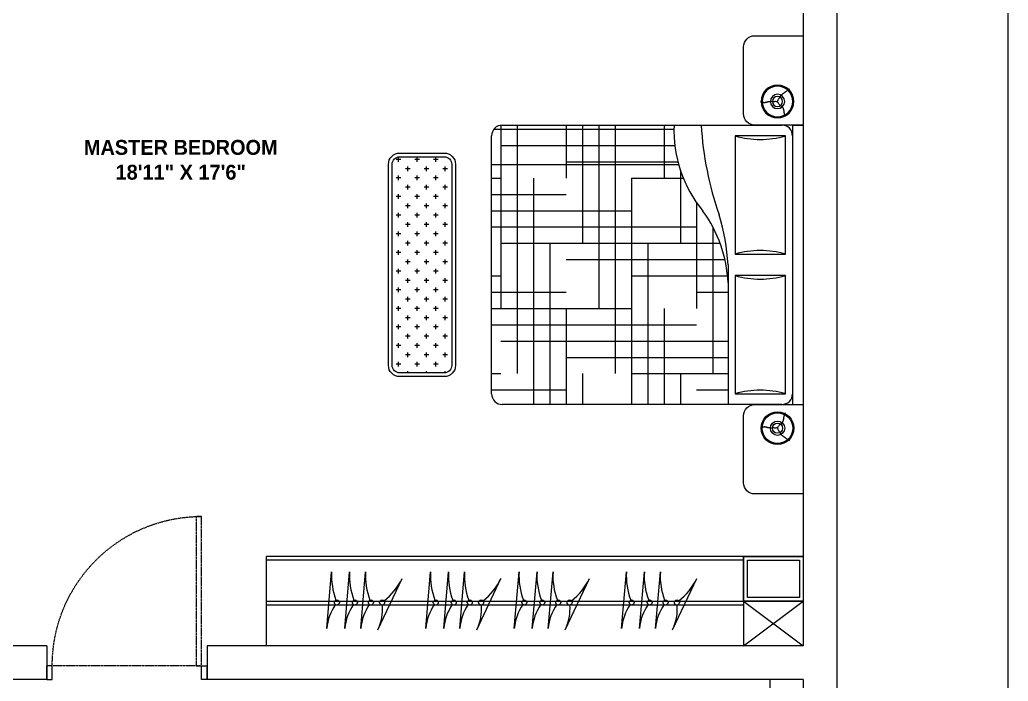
# Model space of a CAD drawing. Header units: inches. Extents: x 9636 to 21597, y -10243 to 557.
# Drawn here: x 14045.9 to 14311.1, y -8587 to -8409.4 of the extents above; entities that cross this region are included whole.
import ezdxf

# ---------------------------------------------------------------- set-up
doc = ezdxf.new("R2010")
doc.units = ezdxf.units.IN
doc.header["$MEASUREMENT"] = 0
for name, pattern in [('AUDIT_D_060311083008-3', [0]), ('DASHED', [0.75, 0.5, -0.25]), ('DASHED2', [0.375, 0.25, -0.125]), ('HIDDEN', [0.375, 0.25, -0.125])]:
    doc.linetypes.add(name, pattern=pattern)
for name, color, linetype in [('A-DOOR', 251, 'AUDIT_D_060311083008-3'), ('A-Door-Frame', 1, 'Continuous'), ('A-Door-Swing', 8, 'HIDDEN'), ('IEL-HATCH-002', 7, 'Continuous'), ('TEFRİŞ', 11, 'Continuous')]:
    doc.layers.add(name, color=color, linetype=linetype)
doc.layers.add('Furniture', color=251, linetype='Continuous', lineweight=18)
doc.styles.add('HEMI', font='stylu.ttf')
pattern_1 = [(90, (16.9, 0), (-744, 744), [744, -744]), (90, (140.9, 0), (-744, 744), [744, -744]), (90, (264.9, 0), (-744, 744), [744, -744]), (90, (388.9, 0), (-744, 744), [744, -744]), (90, (512.9, 0), (-744, 744), [744, -744]), (90, (636.9, 0), (-744, 744), [744, -744]), (90, (760.9, 0), (-744, 744), [744, -744]), (0, (16.9, 744), (744, -744), [744, -744]), (0, (16.9, 868), (744, -744), [744, -744]), (0, (16.9, 992), (744, -744), [744, -744]), (0, (16.9, 1116), (744, -744), [744, -744]), (0, (16.9, 1240), (744, -744), [744, -744]), (0, (16.9, 1364), (744, -744), [744, -744]), (0, (16.9, 1488), (744, -744), [744, -744])]

# ---------------------------------------------------------------- blocks, each defined once
blk = doc.blocks.new('*U121')
at = {"layer": 'A-Door-Frame', "lineweight": 5}
for p, q in [((0, -100), (0, 0)), ((1172.7, -100), (1172.7, 0))]:
    blk.add_line(p, q, dxfattribs=at)
for points in [[(0, -100), (40, -100), (40, 0), (0, 0)], [(1172.7, -100), (1132.7, -100), (1132.7, 0), (1172.7, 0)]]:
    blk.add_lwpolyline(points, dxfattribs=at)
at = {"layer": 'A-Door-Swing', "linetype": 'DASHED2', "lineweight": 5}
blk.add_line((49.8, 0), (1142.5, 0), dxfattribs=at)
blk.add_lwpolyline([(40, 0), (40, 1092.7), (80, 1092.7), (80, 0)], close=True, dxfattribs=at)
blk.add_arc((40, 0), 1092.7, 360, 90, dxfattribs=at)
blk = doc.blocks.new('db')
at = {"layer": 'IEL-HATCH-002', "transparency": 33554687}
h = blk.add_hatch(dxfattribs=at)
h.set_pattern_fill('AR-PARQ1', color=253, scale=62)
h.set_pattern_definition(pattern_1)
h.paths.add_polyline_path([(3316.83, 804.31), (3284.13, 804.31, 0.147224), (3264.9, 797.58, -0.185244), (3241.83, 789.83), (3241.83, 743.73, 0.414214), (3244.71, 740.84), (3313.94, 740.84, 0.414214), (3316.83, 743.73)])
h = blk.add_hatch(dxfattribs=at)
h.set_pattern_fill('AR-PARQ1', color=253, scale=62)
h.set_pattern_definition(pattern_1)
h.paths.add_polyline_path([(3316.83, 804.31), (3284.13, 804.31, 0.147224), (3264.9, 797.58, -0.185244), (3241.83, 789.83), (3241.83, 743.73, 0.414214), (3244.71, 740.84), (3313.94, 740.84, 0.414214), (3316.83, 743.73)])
h = blk.add_hatch(dxfattribs=at)
h.set_pattern_fill('HOUND', color=33, scale=70)
h.set_pattern_definition([(0, (16.908, 0), (17.5, 4.375), [70, -35]), (90, (16.908, 0), (-4.375, -17.5), [70, -35])])
h.paths.add_polyline_path([(3316.83, 804.31), (3284.13, 804.31, 0.147224), (3264.9, 797.58, -0.185244), (3241.83, 789.83), (3241.83, 743.73, 0.414214), (3244.71, 740.84), (3313.94, 740.84, 0.414214), (3316.83, 743.73)])
at = {"color": 0, "linetype": 'ByBlock'}
for p, q in [((3241.83, 824.5), (3316.83, 824.5)), ((3241.83, 821.61), (3241.83, 824.5)), ((3316.83, 821.61), (3316.83, 824.5)), ((3241.83, 821.61), (3316.83, 821.61)), ((3244.71, 819.69), (3244.71, 806.23)), ((3276.44, 819.69), (3244.71, 819.69)), ((3276.44, 806.23), (3276.44, 819.69)), ((3313.94, 819.69), (3282.21, 819.69)), ((3282.21, 819.69), (3282.21, 806.23)), ((3313.94, 806.23), (3313.94, 819.69)), ((3241.83, 743.73), (3241.83, 818.73)), ((3316.83, 818.73), (3316.83, 743.73)), ((3244.71, 806.23), (3276.44, 806.23)), ((3279.33, 804.31), (3316.83, 804.31)), ((3282.21, 806.23), (3313.94, 806.23)), ((3313.94, 740.84), (3244.71, 740.84))]:
    blk.add_line(p, q, dxfattribs=at)
for centre, radius, start, end in [((3244.71, 818.73), 2.88, 90, 180), ((3221.63, 812.96), 24.04, 343.7398, 16.2602), ((3299.52, 812.96), 24.04, 163.7398, 196.2602), ((3259.13, 812.96), 24.04, 343.7398, 16.2602), ((3337.02, 812.96), 24.04, 163.7398, 196.2602), ((3313.94, 818.73), 2.88, 0, 90), ((3285.7, 768.99), 35.35, 92.5398, 126.0403), ((3282.65, 746.81), 57.59, 93.3065, 106.9429), ((3236.62, 885.64), 88.69, 273.3665, 289.2534), ((3243.27, 823.78), 33.98, 267.5673, 309.5461), ((3244.71, 743.73), 2.88, 180, 270), ((3313.94, 743.73), 2.88, 270, 0)]:
    blk.add_arc(centre, radius, start, end, dxfattribs=at)
blk = doc.blocks.new('46u46 u')
at = {"layer": 'Furniture', "color": 133, "lineweight": -2, "true_color": 0x84cdcc}
for p, q in [((1719223.22, 5855.25), (1719238.43, 5853.97)), ((1719223.22, 5850.43), (1719238.43, 5849.14)), ((1719223.22, 5846.14), (1719238.43, 5844.86)), ((1719222.81, 5841.56), (1719236.62, 5835.07))]:
    blk.add_line(p, q, dxfattribs=at)
for centre in [(1719230.18, 5852.56), (1719230.18, 5847.73), (1719230.18, 5843.45), (1719230.18, 5840.42)]:
    blk.add_circle(centre, 0.673, dxfattribs=at)
for centre, radius, start, end in [((1719222.13, 5842.1), 13.19, 55.3487, 85.2486), ((1719237.35, 5835.38), 18.62, 86.6903, 110.6016), ((1719222.13, 5837.28), 13.19, 55.3487, 85.2486), ((1719237.35, 5830.56), 18.62, 86.6903, 110.6016), ((1719222.13, 5833), 13.19, 55.3487, 85.2486), ((1719237.35, 5826.27), 18.62, 86.6903, 110.6016), ((1719228.44, 5853.49), 13.19, 244.7514, 274.6513), ((1719244.98, 5851.7), 18.62, 219.3984, 243.3097)]:
    blk.add_arc(centre, radius, start, end, dxfattribs=at)
blk = doc.blocks.new('rwg')
at = {"layer": 'IEL-HATCH-002', "true_color": 0xe4d6c8, "transparency": 33554687}
h = blk.add_hatch(dxfattribs=at)
h.set_pattern_fill('CROSS', color=254, scale=10)
h.paths.add_polyline_path([(3306.8, 731.61, 0.414214), (3304.8, 733.61), (3250.8, 733.61, 0.414214), (3248.8, 731.61), (3248.8, 719.61, 0.414214), (3250.8, 717.61), (3304.8, 717.61, 0.414214), (3306.8, 719.61)])
for points in [[(3307.8, 731.61), (3307.8, 719.61, -0.414214), (3304.8, 716.61), (3250.8, 716.61, -0.414214), (3247.8, 719.61), (3247.8, 731.61, -0.414214), (3250.8, 734.61), (3304.8, 734.61, -0.414214)], [(3306.8, 731.61), (3306.8, 719.61, -0.414214), (3304.8, 717.61), (3250.8, 717.61, -0.414214), (3248.8, 719.61), (3248.8, 731.61, -0.414214), (3250.8, 733.61), (3304.8, 733.61, -0.414214)]]:
    blk.add_lwpolyline(points, format="xyb", close=True)

msp = doc.modelspace()

# ---------------------------------------------------------------- linework, layer by layer
for p, q in [((14265.12, -8358.47), (14265.12, -8699.97)), ((14256.12, -8367.47), (14256.12, -8559.47)), ((14256.12, -8553.47), (14112.12, -8553.47)), ((14112.12, -8577.47), (14112.12, -8553.47)), ((14240.12, -8553.47), (14240.12, -8577.47)), ((14256.12, -8553.47), (14256.12, -8577.47)), ((14240.12, -8554.47), (14112.12, -8554.47)), ((14240.12, -8577.47), (14256.12, -8565.47)), ((14240.12, -8565.47), (14256.12, -8577.47)), ((14053.12, -8577.47), (14029.12, -8577.47)), ((14053.12, -8577.47), (14053.12, -8586.47)), ((14256.12, -8577.47), (14096.12, -8577.47)), ((14096.12, -8577.47), (14096.12, -8586.47)), ((14053.12, -8586.47), (13795.12, -8586.47)), ((14256.12, -8586.47), (14096.12, -8586.47)), ((14256.12, -8586.47), (14256.12, -8699.97))]:
    msp.add_line(p, q)
at = {"color": 252, "true_color": 0x939598}
for p, q in [((14112.12, -8565.47), (14256.12, -8565.47)), ((14112.12, -8566.47), (14240.12, -8566.47))]:
    msp.add_line(p, q, dxfattribs=at)
at = {"linetype": 'DASHED', "ltscale": 10}
msp.add_line((14247.12, -8586.47), (14247.12, -8729.47), dxfattribs=at)
for points in [[(13654.12, -8962.16), (14311.12, -8962.16), (14311.12, -8220.47), (13654.12, -8220.47), (13654.12, -8684.47)], [(14240.12, -8553.47), (14256.12, -8553.47), (14256.12, -8565.47), (14240.12, -8565.47)]]:
    msp.add_lwpolyline(points, close=True)
for points in [[(14256.12, -8437.69), (14243.12, -8437.69, -0.414214), (14240.12, -8434.69), (14240.12, -8416.69, -0.414214), (14243.12, -8413.69), (14256.12, -8413.69)], [(14256.12, -8536.69), (14243.12, -8536.69, -0.414214), (14240.12, -8533.69), (14240.12, -8515.69, -0.414214), (14243.12, -8512.69), (14256.12, -8512.69)]]:
    msp.add_lwpolyline(points, format="xyb", close=True)
at = {"color": 152, "true_color": 0x2776bb}
msp.add_lwpolyline([(14241.12, -8554.47), (14255.12, -8554.47), (14255.12, -8564.47), (14241.12, -8564.47)], close=True, dxfattribs=at)
at = {"layer": 'TEFRİŞ', "color": 252, "linetype": 'Continuous', "true_color": 0x939598}
for p, q in [((14250.17, -8429.68), (14250.23, -8429.61)), ((14250.17, -8429.68), (14250.23, -8429.61)), ((14250.23, -8429.61), (14250.29, -8429.55)), ((14250.23, -8429.61), (14250.29, -8429.55)), ((14250.29, -8429.55), (14250.36, -8429.49)), ((14250.29, -8429.55), (14250.36, -8429.49)), ((14250.36, -8429.49), (14250.42, -8429.42)), ((14250.36, -8429.49), (14250.42, -8429.42)), ((14250.42, -8429.42), (14250.49, -8429.36)), ((14250.42, -8429.42), (14250.49, -8429.36)), ((14250.49, -8429.36), (14250.57, -8429.3)), ((14250.49, -8429.36), (14250.57, -8429.3)), ((14250.57, -8429.3), (14250.64, -8429.24)), ((14250.57, -8429.3), (14250.64, -8429.24)), ((14250.64, -8429.24), (14250.71, -8429.18)), ((14250.64, -8429.24), (14250.71, -8429.18)), ((14250.71, -8429.18), (14250.79, -8429.12)), ((14250.71, -8429.18), (14250.79, -8429.12)), ((14250.79, -8429.12), (14250.88, -8429.06)), ((14250.79, -8429.12), (14250.88, -8429.06)), ((14250.88, -8429.06), (14250.97, -8429)), ((14250.88, -8429.06), (14250.97, -8429)), ((14250.97, -8429), (14251.06, -8428.93)), ((14250.97, -8429), (14251.06, -8428.93)), ((14251.06, -8428.93), (14251.15, -8428.87)), ((14251.06, -8428.93), (14251.15, -8428.87)), ((14251.15, -8428.87), (14251.26, -8428.8)), ((14251.15, -8428.87), (14251.26, -8428.8)), ((14251.26, -8428.8), (14251.37, -8428.72)), ((14251.26, -8428.8), (14251.37, -8428.72)), ((14251.37, -8428.72), (14251.48, -8428.64)), ((14251.37, -8428.72), (14251.48, -8428.64)), ((14251.48, -8428.64), (14251.61, -8428.55)), ((14251.48, -8428.64), (14251.61, -8428.55)), ((14251.61, -8428.55), (14251.74, -8428.46)), ((14251.61, -8428.55), (14251.74, -8428.46)), ((14251.74, -8428.46), (14251.89, -8428.35)), ((14251.74, -8428.46), (14251.89, -8428.35)), ((14251.89, -8428.35), (14252.04, -8428.23)), ((14251.89, -8428.35), (14252.04, -8428.23)), ((14252.04, -8428.23), (14252.21, -8428.09)), ((14252.04, -8428.23), (14252.21, -8428.09)), ((14252.21, -8428.09), (14252.4, -8427.93)), ((14252.21, -8428.09), (14252.4, -8427.93)), ((14244.82, -8431.44), (14244.68, -8431.39)), ((14244.82, -8431.44), (14244.68, -8431.39)), ((14244.95, -8431.48), (14244.82, -8431.44)), ((14244.95, -8431.48), (14244.82, -8431.44)), ((14245.08, -8431.53), (14244.95, -8431.48)), ((14245.08, -8431.53), (14244.95, -8431.48)), ((14245.2, -8431.57), (14245.08, -8431.53)), ((14245.2, -8431.57), (14245.08, -8431.53)), ((14245.32, -8431.6), (14245.2, -8431.57)), ((14245.32, -8431.6), (14245.2, -8431.57)), ((14245.43, -8431.63), (14245.32, -8431.6)), ((14245.43, -8431.63), (14245.32, -8431.6)), ((14245.54, -8431.65), (14245.43, -8431.63)), ((14245.54, -8431.65), (14245.43, -8431.63)), ((14245.64, -8431.66), (14245.54, -8431.65)), ((14245.64, -8431.66), (14245.54, -8431.65)), ((14245.74, -8431.66), (14245.64, -8431.66)), ((14245.74, -8431.66), (14245.64, -8431.66)), ((14245.83, -8431.66), (14245.74, -8431.66)), ((14245.83, -8431.66), (14245.74, -8431.66)), ((14245.92, -8431.65), (14245.83, -8431.66)), ((14245.92, -8431.65), (14245.83, -8431.66)), ((14246, -8431.63), (14245.92, -8431.65)), ((14246, -8431.63), (14245.92, -8431.65)), ((14246.08, -8431.61), (14246, -8431.63)), ((14246.08, -8431.61), (14246, -8431.63)), ((14246.16, -8431.59), (14246.08, -8431.61)), ((14246.16, -8431.59), (14246.08, -8431.61)), ((14246.24, -8431.57), (14246.16, -8431.59)), ((14246.24, -8431.57), (14246.16, -8431.59)), ((14246.32, -8431.55), (14246.24, -8431.57)), ((14246.32, -8431.55), (14246.24, -8431.57)), ((14246.4, -8431.53), (14246.32, -8431.55)), ((14246.4, -8431.53), (14246.32, -8431.55)), ((14246.48, -8431.51), (14246.4, -8431.53)), ((14246.48, -8431.51), (14246.4, -8431.53)), ((14246.56, -8431.49), (14246.48, -8431.51)), ((14246.56, -8431.49), (14246.48, -8431.51)), ((14246.64, -8431.47), (14246.56, -8431.49)), ((14246.64, -8431.47), (14246.56, -8431.49)), ((14246.72, -8431.46), (14246.64, -8431.47)), ((14246.72, -8431.46), (14246.64, -8431.47)), ((14246.8, -8431.44), (14246.72, -8431.46)), ((14246.8, -8431.44), (14246.72, -8431.46)), ((14246.87, -8431.43), (14246.8, -8431.44)), ((14246.87, -8431.43), (14246.8, -8431.44)), ((14246.95, -8431.42), (14246.87, -8431.43)), ((14246.95, -8431.42), (14246.87, -8431.43)), ((14247.03, -8431.41), (14246.95, -8431.42)), ((14247.03, -8431.41), (14246.95, -8431.42)), ((14247.1, -8431.4), (14247.03, -8431.41)), ((14247.1, -8431.4), (14247.03, -8431.41)), ((14247.18, -8431.39), (14247.1, -8431.4)), ((14247.18, -8431.39), (14247.1, -8431.4)), ((14247.26, -8431.39), (14247.18, -8431.39)), ((14247.26, -8431.39), (14247.18, -8431.39)), ((14247.33, -8431.38), (14247.26, -8431.39)), ((14247.33, -8431.38), (14247.26, -8431.39)), ((14247.41, -8431.38), (14247.33, -8431.38)), ((14247.41, -8431.38), (14247.33, -8431.38)), ((14247.49, -8431.38), (14247.41, -8431.38)), ((14247.49, -8431.38), (14247.41, -8431.38)), ((14247.57, -8431.38), (14247.49, -8431.38)), ((14247.57, -8431.38), (14247.49, -8431.38)), ((14247.65, -8431.38), (14247.57, -8431.38)), ((14247.65, -8431.38), (14247.57, -8431.38)), ((14247.74, -8431.38), (14247.65, -8431.38)), ((14247.74, -8431.38), (14247.65, -8431.38)), ((14247.82, -8431.39), (14247.74, -8431.38)), ((14247.82, -8431.39), (14247.74, -8431.38)), ((14247.91, -8431.39), (14247.82, -8431.39)), ((14247.91, -8431.39), (14247.82, -8431.39)), ((14248, -8431.39), (14247.91, -8431.39)), ((14248, -8431.39), (14247.91, -8431.39)), ((14248.1, -8431.39), (14248, -8431.39)), ((14248.1, -8431.39), (14248, -8431.39)), ((14248.19, -8431.39), (14248.1, -8431.39)), ((14248.19, -8431.39), (14248.1, -8431.39)), ((14248.29, -8431.39), (14248.19, -8431.39)), ((14248.29, -8431.39), (14248.19, -8431.39)), ((14248.4, -8431.39), (14248.29, -8431.39)), ((14248.4, -8431.39), (14248.29, -8431.39)), ((14248.52, -8431.38), (14248.4, -8431.39)), ((14248.52, -8431.38), (14248.4, -8431.39)), ((14248.64, -8431.38), (14248.52, -8431.38)), ((14248.64, -8431.38), (14248.52, -8431.38)), ((14248.79, -8431.38), (14248.64, -8431.38)), ((14248.79, -8431.38), (14248.64, -8431.38)), ((14248.95, -8431.39), (14248.79, -8431.38)), ((14248.95, -8431.39), (14248.79, -8431.38)), ((14249.13, -8431.4), (14248.95, -8431.39)), ((14249.13, -8431.4), (14248.95, -8431.39)), ((14249.07, -8431.5), (14249.17, -8431.31)), ((14249.07, -8431.5), (14249.17, -8431.31)), ((14249.34, -8431.41), (14249.13, -8431.4)), ((14249.34, -8431.41), (14249.13, -8431.4)), ((14249.14, -8431.31), (14249.26, -8431.52)), ((14249.14, -8431.31), (14249.26, -8431.52)), ((14249.17, -8431.31), (14249.26, -8431.14)), ((14249.17, -8431.31), (14249.26, -8431.14)), ((14249.26, -8431.14), (14249.34, -8430.99)), ((14249.26, -8431.14), (14249.34, -8430.99)), ((14249.26, -8431.52), (14249.37, -8431.7)), ((14249.26, -8431.52), (14249.37, -8431.7)), ((14249.34, -8430.99), (14249.42, -8430.85)), ((14249.34, -8430.99), (14249.42, -8430.85)), ((14249.37, -8431.7), (14249.47, -8431.86)), ((14249.37, -8431.7), (14249.47, -8431.86)), ((14249.42, -8430.85), (14249.49, -8430.73)), ((14249.42, -8430.85), (14249.49, -8430.73)), ((14249.47, -8431.86), (14249.58, -8431.99)), ((14249.47, -8431.86), (14249.58, -8431.99)), ((14249.49, -8430.73), (14249.55, -8430.62)), ((14249.49, -8430.73), (14249.55, -8430.62)), ((14249.55, -8430.62), (14249.61, -8430.52)), ((14249.55, -8430.62), (14249.61, -8430.52)), ((14249.58, -8431.99), (14249.69, -8432.11)), ((14249.58, -8431.99), (14249.69, -8432.11)), ((14249.61, -8430.52), (14249.67, -8430.43)), ((14249.61, -8430.52), (14249.67, -8430.43)), ((14249.67, -8430.43), (14249.72, -8430.34)), ((14249.67, -8430.43), (14249.72, -8430.34)), ((14249.69, -8432.11), (14249.79, -8432.22)), ((14249.69, -8432.11), (14249.79, -8432.22)), ((14249.72, -8430.34), (14249.78, -8430.25)), ((14249.72, -8430.34), (14249.78, -8430.25)), ((14249.78, -8430.25), (14249.82, -8430.17)), ((14249.78, -8430.25), (14249.82, -8430.17)), ((14249.79, -8432.22), (14249.89, -8432.31)), ((14249.79, -8432.22), (14249.89, -8432.31)), ((14249.82, -8430.17), (14249.87, -8430.09)), ((14249.82, -8430.17), (14249.87, -8430.09)), ((14249.87, -8430.09), (14249.92, -8430.02)), ((14249.87, -8430.09), (14249.92, -8430.02)), ((14249.92, -8430.02), (14249.97, -8429.95)), ((14249.92, -8430.02), (14249.97, -8429.95)), ((14249.97, -8429.95), (14250.01, -8429.88)), ((14249.97, -8429.95), (14250.01, -8429.88)), ((14250.01, -8429.88), (14250.06, -8429.81)), ((14250.01, -8429.88), (14250.06, -8429.81)), ((14250.06, -8429.81), (14250.12, -8429.74)), ((14250.06, -8429.81), (14250.12, -8429.74)), ((14250.12, -8429.74), (14250.17, -8429.68)), ((14250.12, -8429.74), (14250.17, -8429.68)), ((14249.89, -8432.31), (14249.98, -8432.39)), ((14249.89, -8432.31), (14249.98, -8432.39)), ((14249.98, -8432.39), (14250.07, -8432.47)), ((14249.98, -8432.39), (14250.07, -8432.47)), ((14250.07, -8432.47), (14250.16, -8432.55)), ((14250.07, -8432.47), (14250.16, -8432.55)), ((14250.16, -8432.55), (14250.24, -8432.62)), ((14250.16, -8432.55), (14250.24, -8432.62)), ((14250.24, -8432.62), (14250.31, -8432.69)), ((14250.24, -8432.62), (14250.31, -8432.69)), ((14250.31, -8432.69), (14250.38, -8432.75)), ((14250.31, -8432.69), (14250.38, -8432.75)), ((14250.38, -8432.75), (14250.45, -8432.82)), ((14250.38, -8432.75), (14250.45, -8432.82)), ((14250.45, -8432.82), (14250.51, -8432.89)), ((14250.45, -8432.82), (14250.51, -8432.89)), ((14250.51, -8432.89), (14250.56, -8432.95)), ((14250.51, -8432.89), (14250.56, -8432.95)), ((14250.56, -8432.95), (14250.61, -8433.02)), ((14250.56, -8432.95), (14250.61, -8433.02)), ((14250.61, -8433.02), (14250.66, -8433.09)), ((14250.61, -8433.02), (14250.66, -8433.09)), ((14250.66, -8433.09), (14250.7, -8433.16)), ((14250.66, -8433.09), (14250.7, -8433.16)), ((14250.7, -8433.16), (14250.73, -8433.23)), ((14250.7, -8433.16), (14250.73, -8433.23)), ((14250.73, -8433.23), (14250.76, -8433.31)), ((14250.73, -8433.23), (14250.76, -8433.31)), ((14250.76, -8433.31), (14250.79, -8433.38)), ((14250.76, -8433.31), (14250.79, -8433.38)), ((14250.79, -8433.38), (14250.81, -8433.45)), ((14250.79, -8433.38), (14250.81, -8433.45)), ((14250.81, -8433.45), (14250.83, -8433.53)), ((14250.81, -8433.45), (14250.83, -8433.53)), ((14250.83, -8433.53), (14250.85, -8433.6)), ((14250.83, -8433.53), (14250.85, -8433.6)), ((14250.85, -8433.6), (14250.86, -8433.68)), ((14250.85, -8433.6), (14250.86, -8433.68)), ((14250.86, -8433.68), (14250.88, -8433.75)), ((14250.86, -8433.68), (14250.88, -8433.75)), ((14250.88, -8433.75), (14250.89, -8433.82)), ((14250.88, -8433.75), (14250.89, -8433.82)), ((14250.89, -8433.82), (14250.9, -8433.9)), ((14250.89, -8433.82), (14250.9, -8433.9)), ((14250.9, -8433.9), (14250.91, -8433.97)), ((14250.9, -8433.9), (14250.91, -8433.97)), ((14250.91, -8433.97), (14250.91, -8434.04)), ((14250.91, -8433.97), (14250.91, -8434.04)), ((14250.91, -8434.04), (14250.92, -8434.12)), ((14250.91, -8434.04), (14250.92, -8434.12)), ((14250.92, -8434.12), (14250.93, -8434.19)), ((14250.92, -8434.12), (14250.93, -8434.19)), ((14250.93, -8434.19), (14250.94, -8434.27)), ((14250.93, -8434.19), (14250.94, -8434.27)), ((14250.94, -8434.27), (14250.96, -8434.34)), ((14250.94, -8434.27), (14250.96, -8434.34)), ((14250.96, -8434.34), (14250.97, -8434.42)), ((14250.96, -8434.34), (14250.97, -8434.42)), ((14250.97, -8434.42), (14250.98, -8434.5)), ((14250.97, -8434.42), (14250.98, -8434.5)), ((14250.98, -8434.5), (14251, -8434.58)), ((14250.98, -8434.5), (14251, -8434.58)), ((14251, -8434.58), (14251.02, -8434.67)), ((14251, -8434.58), (14251.02, -8434.67)), ((14251.02, -8434.67), (14251.05, -8434.76)), ((14251.02, -8434.67), (14251.05, -8434.76)), ((14251.05, -8434.76), (14251.07, -8434.85)), ((14251.05, -8434.76), (14251.07, -8434.85)), ((14251.07, -8434.85), (14251.1, -8434.95)), ((14251.07, -8434.85), (14251.1, -8434.95)), ((14248.41, -8435.4), (14248.46, -8435.47)), ((14248.41, -8435.4), (14248.46, -8435.47)), ((14251.1, -8434.95), (14251.13, -8435.05)), ((14251.1, -8434.95), (14251.13, -8435.05)), ((14251.13, -8435.05), (14251.17, -8435.14)), ((14251.13, -8435.05), (14251.17, -8435.14)), ((14251.17, -8435.14), (14251.21, -8435.23)), ((14251.17, -8435.14), (14251.21, -8435.23)), ((14251.21, -8435.23), (14251.25, -8435.32)), ((14251.21, -8435.23), (14251.25, -8435.32)), ((14251.25, -8435.32), (14251.3, -8435.4)), ((14251.25, -8435.32), (14251.3, -8435.4)), ((14250.7, -8517.21), (14250.73, -8517.14)), ((14250.7, -8517.21), (14250.73, -8517.14)), ((14250.73, -8517.14), (14250.76, -8517.06)), ((14250.73, -8517.14), (14250.76, -8517.06)), ((14250.76, -8517.06), (14250.79, -8516.99)), ((14250.76, -8517.06), (14250.79, -8516.99)), ((14250.79, -8516.99), (14250.81, -8516.92)), ((14250.79, -8516.99), (14250.81, -8516.92)), ((14250.81, -8516.92), (14250.83, -8516.84)), ((14250.81, -8516.92), (14250.83, -8516.84)), ((14250.83, -8516.84), (14250.85, -8516.77)), ((14250.83, -8516.84), (14250.85, -8516.77)), ((14250.85, -8516.77), (14250.86, -8516.7)), ((14250.85, -8516.77), (14250.86, -8516.7)), ((14250.86, -8516.7), (14250.88, -8516.62)), ((14250.86, -8516.7), (14250.88, -8516.62)), ((14250.88, -8516.62), (14250.89, -8516.55)), ((14250.88, -8516.62), (14250.89, -8516.55)), ((14250.89, -8516.55), (14250.9, -8516.48)), ((14250.89, -8516.55), (14250.9, -8516.48)), ((14250.9, -8516.48), (14250.91, -8516.4)), ((14250.9, -8516.48), (14250.91, -8516.4)), ((14250.91, -8516.33), (14250.92, -8516.25)), ((14250.91, -8516.33), (14250.92, -8516.25)), ((14250.91, -8516.4), (14250.91, -8516.33)), ((14250.91, -8516.4), (14250.91, -8516.33)), ((14250.92, -8516.25), (14250.93, -8516.18)), ((14250.92, -8516.25), (14250.93, -8516.18)), ((14250.93, -8516.18), (14250.94, -8516.11)), ((14250.93, -8516.18), (14250.94, -8516.11)), ((14250.94, -8516.11), (14250.96, -8516.03)), ((14250.94, -8516.11), (14250.96, -8516.03)), ((14250.96, -8516.03), (14250.97, -8515.95)), ((14250.96, -8516.03), (14250.97, -8515.95)), ((14250.97, -8515.95), (14250.98, -8515.87)), ((14250.97, -8515.95), (14250.98, -8515.87)), ((14250.98, -8515.87), (14251, -8515.79)), ((14250.98, -8515.87), (14251, -8515.79)), ((14251, -8515.79), (14251.02, -8515.7)), ((14251, -8515.79), (14251.02, -8515.7)), ((14251.02, -8515.7), (14251.05, -8515.61)), ((14251.02, -8515.7), (14251.05, -8515.61)), ((14251.05, -8515.61), (14251.07, -8515.52)), ((14251.05, -8515.61), (14251.07, -8515.52)), ((14251.07, -8515.52), (14251.1, -8515.42)), ((14251.07, -8515.52), (14251.1, -8515.42)), ((14251.1, -8515.42), (14251.13, -8515.33)), ((14251.1, -8515.42), (14251.13, -8515.33)), ((14251.13, -8515.33), (14251.17, -8515.23)), ((14251.13, -8515.33), (14251.17, -8515.23)), ((14251.17, -8515.23), (14251.21, -8515.14)), ((14251.17, -8515.23), (14251.21, -8515.14)), ((14251.21, -8515.14), (14251.25, -8515.05)), ((14251.21, -8515.14), (14251.25, -8515.05)), ((14251.25, -8515.05), (14251.3, -8514.97)), ((14251.25, -8515.05), (14251.3, -8514.97)), ((14251.3, -8514.97), (14251.35, -8514.9)), ((14251.3, -8514.97), (14251.35, -8514.9)), ((14244.82, -8518.94), (14244.68, -8518.98)), ((14244.82, -8518.94), (14244.68, -8518.98)), ((14244.95, -8518.89), (14244.82, -8518.94)), ((14244.95, -8518.89), (14244.82, -8518.94)), ((14245.08, -8518.85), (14244.95, -8518.89)), ((14245.08, -8518.85), (14244.95, -8518.89)), ((14245.2, -8518.81), (14245.08, -8518.85)), ((14245.2, -8518.81), (14245.08, -8518.85)), ((14245.32, -8518.77), (14245.2, -8518.81)), ((14245.32, -8518.77), (14245.2, -8518.81)), ((14245.43, -8518.74), (14245.32, -8518.77)), ((14245.43, -8518.74), (14245.32, -8518.77)), ((14245.54, -8518.72), (14245.43, -8518.74)), ((14245.54, -8518.72), (14245.43, -8518.74)), ((14245.64, -8518.71), (14245.54, -8518.72)), ((14245.64, -8518.71), (14245.54, -8518.72)), ((14245.74, -8518.71), (14245.64, -8518.71)), ((14245.74, -8518.71), (14245.64, -8518.71)), ((14245.83, -8518.71), (14245.74, -8518.71)), ((14245.83, -8518.71), (14245.74, -8518.71)), ((14245.92, -8518.73), (14245.83, -8518.71)), ((14245.92, -8518.73), (14245.83, -8518.71)), ((14246, -8518.74), (14245.92, -8518.73)), ((14246, -8518.74), (14245.92, -8518.73)), ((14246.08, -8518.76), (14246, -8518.74)), ((14246.08, -8518.76), (14246, -8518.74)), ((14246.16, -8518.78), (14246.08, -8518.76)), ((14246.16, -8518.78), (14246.08, -8518.76)), ((14246.24, -8518.8), (14246.16, -8518.78)), ((14246.24, -8518.8), (14246.16, -8518.78)), ((14246.32, -8518.83), (14246.24, -8518.8)), ((14246.32, -8518.83), (14246.24, -8518.8)), ((14246.4, -8518.85), (14246.32, -8518.83)), ((14246.4, -8518.85), (14246.32, -8518.83)), ((14246.48, -8518.86), (14246.4, -8518.85)), ((14246.48, -8518.86), (14246.4, -8518.85)), ((14246.56, -8518.88), (14246.48, -8518.86)), ((14246.56, -8518.88), (14246.48, -8518.86)), ((14246.64, -8518.9), (14246.56, -8518.88)), ((14246.64, -8518.9), (14246.56, -8518.88)), ((14246.72, -8518.92), (14246.64, -8518.9)), ((14246.72, -8518.92), (14246.64, -8518.9)), ((14246.8, -8518.93), (14246.72, -8518.92)), ((14246.8, -8518.93), (14246.72, -8518.92)), ((14246.87, -8518.94), (14246.8, -8518.93)), ((14246.87, -8518.94), (14246.8, -8518.93)), ((14246.95, -8518.95), (14246.87, -8518.94)), ((14246.95, -8518.95), (14246.87, -8518.94)), ((14247.03, -8518.96), (14246.95, -8518.95)), ((14247.03, -8518.96), (14246.95, -8518.95)), ((14247.1, -8518.97), (14247.03, -8518.96)), ((14247.1, -8518.97), (14247.03, -8518.96)), ((14247.18, -8518.98), (14247.1, -8518.97)), ((14247.18, -8518.98), (14247.1, -8518.97)), ((14247.26, -8518.99), (14247.18, -8518.98)), ((14247.26, -8518.99), (14247.18, -8518.98)), ((14247.33, -8518.99), (14247.26, -8518.99)), ((14247.33, -8518.99), (14247.26, -8518.99)), ((14247.41, -8518.99), (14247.33, -8518.99)), ((14247.41, -8518.99), (14247.33, -8518.99)), ((14247.49, -8518.99), (14247.41, -8518.99)), ((14247.49, -8518.99), (14247.41, -8518.99)), ((14247.57, -8518.99), (14247.49, -8518.99)), ((14247.57, -8518.99), (14247.49, -8518.99)), ((14247.65, -8518.99), (14247.57, -8518.99)), ((14247.65, -8518.99), (14247.57, -8518.99)), ((14247.74, -8518.99), (14247.65, -8518.99)), ((14247.74, -8518.99), (14247.65, -8518.99)), ((14247.82, -8518.98), (14247.74, -8518.99)), ((14247.82, -8518.98), (14247.74, -8518.99)), ((14247.91, -8518.98), (14247.82, -8518.98)), ((14247.91, -8518.98), (14247.82, -8518.98)), ((14248, -8518.98), (14247.91, -8518.98)), ((14248, -8518.98), (14247.91, -8518.98)), ((14248.1, -8518.98), (14248, -8518.98)), ((14248.1, -8518.98), (14248, -8518.98)), ((14248.19, -8518.98), (14248.1, -8518.98)), ((14248.19, -8518.98), (14248.1, -8518.98)), ((14248.29, -8518.98), (14248.19, -8518.98)), ((14248.29, -8518.98), (14248.19, -8518.98)), ((14248.4, -8518.99), (14248.29, -8518.98)), ((14248.4, -8518.99), (14248.29, -8518.98)), ((14248.52, -8518.99), (14248.4, -8518.99)), ((14248.52, -8518.99), (14248.4, -8518.99)), ((14248.64, -8518.99), (14248.52, -8518.99)), ((14248.64, -8518.99), (14248.52, -8518.99)), ((14248.79, -8518.99), (14248.64, -8518.99)), ((14248.79, -8518.99), (14248.64, -8518.99)), ((14248.95, -8518.98), (14248.79, -8518.99)), ((14248.95, -8518.98), (14248.79, -8518.99)), ((14249.13, -8518.97), (14248.95, -8518.98)), ((14249.13, -8518.97), (14248.95, -8518.98)), ((14249.07, -8518.87), (14249.17, -8519.06)), ((14249.07, -8518.87), (14249.17, -8519.06)), ((14249.34, -8518.96), (14249.13, -8518.97)), ((14249.34, -8518.96), (14249.13, -8518.97)), ((14249.14, -8519.06), (14249.26, -8518.85)), ((14249.14, -8519.06), (14249.26, -8518.85)), ((14249.17, -8519.06), (14249.26, -8519.23)), ((14249.17, -8519.06), (14249.26, -8519.23)), ((14249.26, -8518.85), (14249.37, -8518.67)), ((14249.26, -8518.85), (14249.37, -8518.67)), ((14249.26, -8519.23), (14249.34, -8519.39)), ((14249.26, -8519.23), (14249.34, -8519.39)), ((14249.34, -8519.39), (14249.42, -8519.52)), ((14249.34, -8519.39), (14249.42, -8519.52)), ((14249.37, -8518.67), (14249.47, -8518.51)), ((14249.37, -8518.67), (14249.47, -8518.51)), ((14249.42, -8519.52), (14249.49, -8519.64)), ((14249.42, -8519.52), (14249.49, -8519.64)), ((14249.47, -8518.51), (14249.58, -8518.38)), ((14249.47, -8518.51), (14249.58, -8518.38)), ((14249.49, -8519.64), (14249.55, -8519.75)), ((14249.49, -8519.64), (14249.55, -8519.75)), ((14249.55, -8519.75), (14249.61, -8519.85)), ((14249.55, -8519.75), (14249.61, -8519.85)), ((14249.58, -8518.38), (14249.69, -8518.26)), ((14249.58, -8518.38), (14249.69, -8518.26)), ((14249.69, -8518.26), (14249.79, -8518.16)), ((14249.69, -8518.26), (14249.79, -8518.16)), ((14249.79, -8518.16), (14249.89, -8518.06)), ((14249.79, -8518.16), (14249.89, -8518.06)), ((14249.89, -8518.06), (14249.98, -8517.98)), ((14249.89, -8518.06), (14249.98, -8517.98)), ((14249.98, -8517.98), (14250.07, -8517.9)), ((14249.98, -8517.98), (14250.07, -8517.9)), ((14250.07, -8517.9), (14250.16, -8517.83)), ((14250.07, -8517.9), (14250.16, -8517.83)), ((14250.16, -8517.83), (14250.24, -8517.75)), ((14250.16, -8517.83), (14250.24, -8517.75)), ((14250.24, -8517.75), (14250.31, -8517.69)), ((14250.24, -8517.75), (14250.31, -8517.69)), ((14250.31, -8517.69), (14250.38, -8517.62)), ((14250.31, -8517.69), (14250.38, -8517.62)), ((14250.38, -8517.62), (14250.45, -8517.55)), ((14250.38, -8517.62), (14250.45, -8517.55)), ((14250.45, -8517.55), (14250.51, -8517.49)), ((14250.45, -8517.55), (14250.51, -8517.49)), ((14250.51, -8517.49), (14250.56, -8517.42)), ((14250.51, -8517.49), (14250.56, -8517.42)), ((14250.56, -8517.42), (14250.61, -8517.35)), ((14250.56, -8517.42), (14250.61, -8517.35)), ((14250.61, -8517.35), (14250.66, -8517.28)), ((14250.61, -8517.35), (14250.66, -8517.28)), ((14250.66, -8517.28), (14250.7, -8517.21)), ((14250.66, -8517.28), (14250.7, -8517.21)), ((14249.61, -8519.85), (14249.67, -8519.95)), ((14249.61, -8519.85), (14249.67, -8519.95)), ((14249.67, -8519.95), (14249.72, -8520.03)), ((14249.67, -8519.95), (14249.72, -8520.03)), ((14249.72, -8520.03), (14249.78, -8520.12)), ((14249.72, -8520.03), (14249.78, -8520.12)), ((14249.78, -8520.12), (14249.82, -8520.2)), ((14249.78, -8520.12), (14249.82, -8520.2)), ((14249.82, -8520.2), (14249.87, -8520.28)), ((14249.82, -8520.2), (14249.87, -8520.28)), ((14249.87, -8520.28), (14249.92, -8520.35)), ((14249.87, -8520.28), (14249.92, -8520.35)), ((14249.92, -8520.35), (14249.97, -8520.42)), ((14249.92, -8520.35), (14249.97, -8520.42)), ((14249.97, -8520.42), (14250.01, -8520.49)), ((14249.97, -8520.42), (14250.01, -8520.49)), ((14250.01, -8520.49), (14250.06, -8520.56)), ((14250.01, -8520.49), (14250.06, -8520.56)), ((14250.06, -8520.56), (14250.12, -8520.63)), ((14250.06, -8520.56), (14250.12, -8520.63)), ((14250.12, -8520.63), (14250.17, -8520.7)), ((14250.12, -8520.63), (14250.17, -8520.7)), ((14250.17, -8520.7), (14250.23, -8520.76)), ((14250.17, -8520.7), (14250.23, -8520.76)), ((14250.23, -8520.76), (14250.29, -8520.82)), ((14250.23, -8520.76), (14250.29, -8520.82)), ((14250.29, -8520.82), (14250.36, -8520.89)), ((14250.29, -8520.82), (14250.36, -8520.89)), ((14250.36, -8520.89), (14250.42, -8520.95)), ((14250.36, -8520.89), (14250.42, -8520.95)), ((14250.42, -8520.95), (14250.49, -8521.01)), ((14250.42, -8520.95), (14250.49, -8521.01)), ((14250.49, -8521.01), (14250.57, -8521.07)), ((14250.49, -8521.01), (14250.57, -8521.07)), ((14250.57, -8521.07), (14250.64, -8521.13)), ((14250.57, -8521.07), (14250.64, -8521.13)), ((14250.64, -8521.13), (14250.71, -8521.19)), ((14250.64, -8521.13), (14250.71, -8521.19)), ((14250.71, -8521.19), (14250.79, -8521.25)), ((14250.71, -8521.19), (14250.79, -8521.25)), ((14250.79, -8521.25), (14250.88, -8521.31)), ((14250.79, -8521.25), (14250.88, -8521.31)), ((14250.88, -8521.31), (14250.97, -8521.37)), ((14250.88, -8521.31), (14250.97, -8521.37)), ((14250.97, -8521.37), (14251.06, -8521.44)), ((14250.97, -8521.37), (14251.06, -8521.44)), ((14251.06, -8521.44), (14251.15, -8521.51)), ((14251.06, -8521.44), (14251.15, -8521.51)), ((14251.15, -8521.51), (14251.26, -8521.58)), ((14251.15, -8521.51), (14251.26, -8521.58)), ((14251.26, -8521.58), (14251.37, -8521.65)), ((14251.26, -8521.58), (14251.37, -8521.65)), ((14251.37, -8521.65), (14251.48, -8521.73)), ((14251.37, -8521.65), (14251.48, -8521.73)), ((14251.48, -8521.73), (14251.61, -8521.82)), ((14251.48, -8521.73), (14251.61, -8521.82)), ((14251.61, -8521.82), (14251.74, -8521.91)), ((14251.61, -8521.82), (14251.74, -8521.91)), ((14251.74, -8521.91), (14251.89, -8522.02)), ((14251.74, -8521.91), (14251.89, -8522.02)), ((14251.89, -8522.02), (14252.04, -8522.14)), ((14251.89, -8522.02), (14252.04, -8522.14)), ((14252.04, -8522.14), (14252.21, -8522.28)), ((14252.04, -8522.14), (14252.21, -8522.28)), ((14252.21, -8522.28), (14252.4, -8522.44)), ((14252.21, -8522.28), (14252.4, -8522.44))]:
    msp.add_line(p, q, dxfattribs=at)
at = {"layer": 'TEFRİŞ', "color": 252, "linetype": 'Continuous', "true_color": 0x939598, "extrusion": (0, 0, -1)}
for major_axis, start_param, end_param in [((-3.1, 3.1), 3.926991, 10.210176), ((-2.91, -2.91), 5.497787, 11.780972), ((-2.91, -2.91), 5.497787, 11.780972), ((-1.36, -1.36), 5.497787, 11.780972), ((-1.36, -1.36), 5.497787, 11.780972), ((-0.969, -0.969), 5.497787, 11.780972), ((-0.969, -0.969), 5.497787, 11.780972)]:
    msp.add_ellipse((14249.21, -8431.33), major_axis=major_axis, ratio=1, start_param=start_param, end_param=end_param, dxfattribs=at)
at = {"layer": 'TEFRİŞ', "color": 252, "linetype": 'Continuous', "true_color": 0x939598}
for major_axis, start_param, end_param in [((-3.1, -3.1), 3.926991, 10.210176), ((-2.91, 2.91), 5.497787, 11.780972), ((-2.91, 2.91), 5.497787, 11.780972), ((-1.36, 1.36), 5.497787, 11.780972), ((-1.36, 1.36), 5.497787, 11.780972), ((-0.969, 0.969), 5.497787, 11.780972), ((-0.969, 0.969), 5.497787, 11.780972)]:
    msp.add_ellipse((14249.21, -8519.04), major_axis=major_axis, ratio=1, start_param=start_param, end_param=end_param, dxfattribs=at)

# ---------------------------------------------------------------- block references
for name, p, rotation in [('db', (13431.63, -5195.86), 270), ('rwg', (14879.42, -11752.99), 90)]:
    msp.add_blockref(name, p, dxfattribs=dict(rotation=rotation))
at = {"lineweight": 9, "rotation": 89.99999999999997}
for p in [(19983.54, -1727796.01), (20010.08, -1727796.01), (20033.83, -1727796.01), (20062.63, -1727796.01)]:
    msp.add_blockref('46u46 u', p, dxfattribs=at)
at = {"layer": 'A-DOOR', "lineweight": 5, "xscale": -0.03666666666666651, "yscale": 0.03666666666666651, "zscale": 0.03666666666666651}
msp.add_blockref('*U121', (14096.12, -8582.8), dxfattribs=at)

# ---------------------------------------------------------------- texts
at = {"color": 1, "lineweight": 15, "insert": (14129.65, -8441.65), "char_height": 4, "width": 81.1585, "attachment_point": 3, "rotation": 0.0094, "style": 'HEMI'}
msp.add_mtext('\\pxqc;{\\fStylus BT|b1|i0|c0|p34;MASTER BEDROOM\\P18\'11" X 17\'6"}', dxfattribs=at)

doc.saveas('drawing.dxf')
